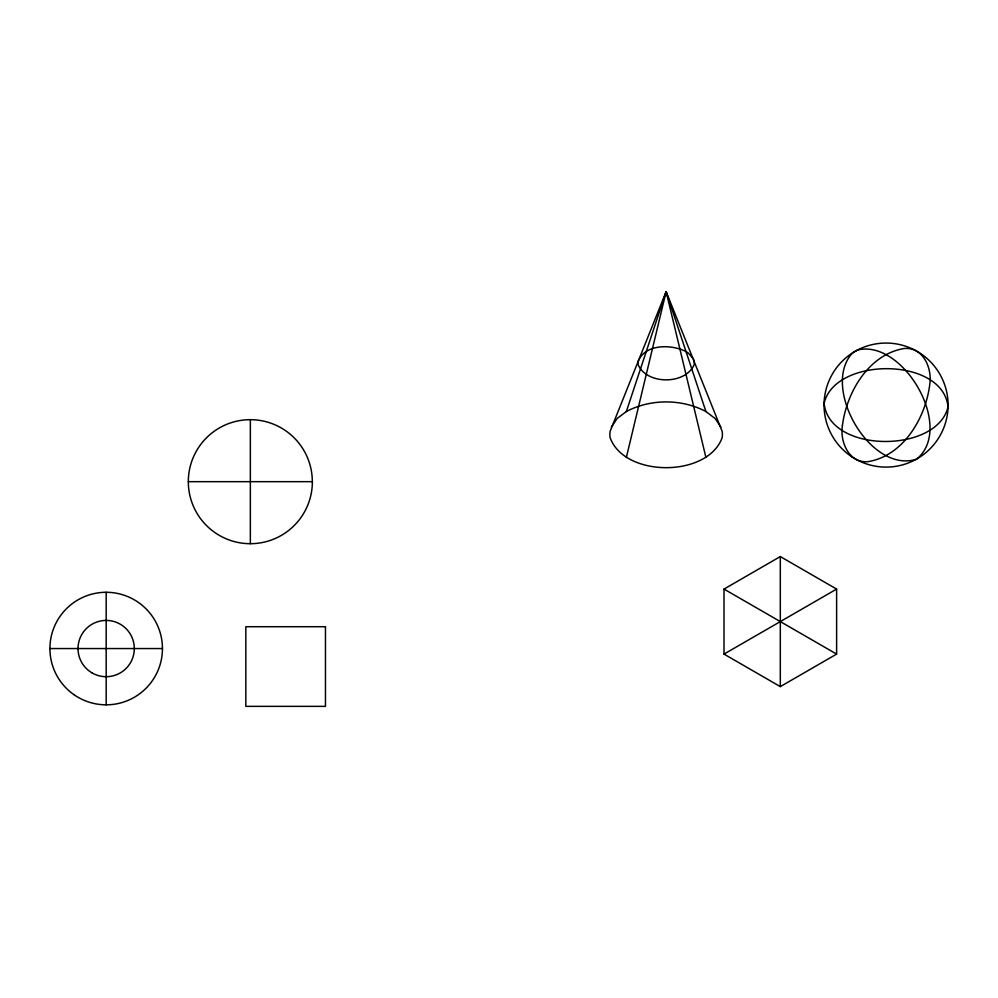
<?xml version="1.0" encoding="UTF-8"?>
<svg xmlns="http://www.w3.org/2000/svg" width="998" height="998" viewBox="0 0 998 998"><rect width="100%" height="100%" fill="white"/><g stroke="black" fill="none" stroke-linecap="round" stroke-linejoin="round"><path stroke-width="1.5" d="M626.345 457.471L666.128 291.641L722.14 431.323A18.862 18.862 0 0 1 722.128 437.748C707.582 477.643 624.673 477.643 610.14 437.748A18.862 18.862 0 0 1 610.127 431.323L666.128 291.641L705.923 411.525L715.167 418.549L720.93 427.107M611.337 427.107L617.226 418.424L626.345 411.525L666.128 291.641L705.923 457.471M917.087 458.793C954.325 427.294 903.751 340.019 858.442 349.799A20.808 20.808 0 0 0 852.03 353.492C821.129 387.898 870.306 473.563 916.139 459.317M724.012 589.082L780.311 556.572L836.623 589.082L836.623 654.102L780.311 686.612L724.012 654.102L724.012 589.082L836.623 654.102M724.012 654.102L836.623 589.082M626.345 411.525C650.634 398.713 681.634 398.713 705.923 411.525M188.36 481.672L312.324 481.672A62.026 62.026 0 0 0 219.335 427.955A62.026 62.026 0 0 0 219.335 535.39A62.026 62.026 0 0 0 312.374 481.672M49.9 648.55L162.449 648.55M693.123 358.482L688.233 353.018A24.239 24.239 0 0 0 686.025 351.583C671.642 344.148 644.92 343.674 638.134 361.476A9.431 9.431 0 0 0 638.134 364.694C646.804 384.916 685.451 384.916 694.121 364.694A9.431 9.431 0 0 0 694.134 361.476L693.535 359.38M780.311 556.572L780.311 686.612M250.348 419.696L250.348 543.661M106.175 592.276L106.175 704.825M842.399 425.747C839.829 441.74 848.924 463.446 867.923 461.662C903.452 455.924 925.695 417.651 929.762 384.417C932.319 368.424 923.237 346.718 904.238 348.502C868.709 354.24 846.454 392.513 842.399 425.747M824.136 403.229C828.951 453.554 937.122 453.641 948.013 406.935C943.21 356.61 835.027 356.523 824.136 403.229M325.46 626.719L245.832 626.719L245.832 706.359L325.46 706.359L325.46 626.719M851.968 456.884A62.026 62.026 0 0 0 947.988 408.718A62.026 62.026 0 0 0 858.268 349.637A62.026 62.026 0 0 0 851.968 456.884M73.777 694.558A56.275 56.275 0 0 0 162.225 653.615A56.275 56.275 0 0 0 82.535 597.49A56.275 56.275 0 0 0 73.777 694.558M92.103 672.926A28.131 28.131 0 0 0 134.306 648.55A28.131 28.131 0 0 0 92.103 624.187A28.131 28.131 0 0 0 92.103 672.926"/></g></svg>
